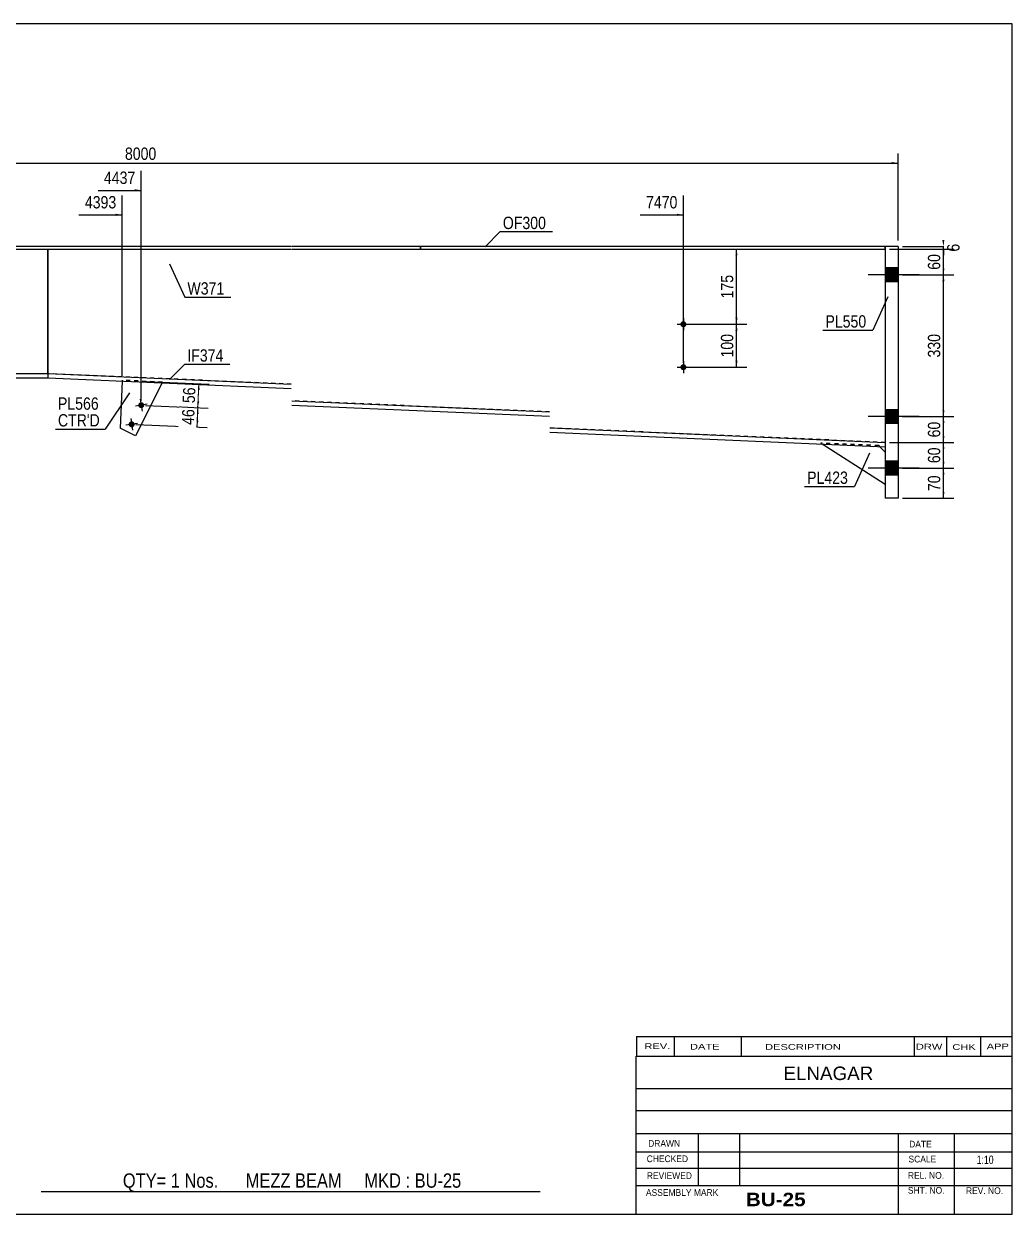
# Model space of a CAD drawing. Header units: millimetres. Extents: x -26 to 376, y -202 to 75.
# Drawn here: x 146.2 to 376.3, y -202.1 to 74.9 of the extents above; entities that cross this region are included whole.
import ezdxf

# ---------------------------------------------------------------- set-up
doc = ezdxf.new("R2010")
doc.units = ezdxf.units.MM
doc.linetypes.add('DXK_LINE_DOT1', pattern=[1.8814, 0.9407, -0.9407])
doc.styles.add('Arial', font='ARIAL.TTF', dxfattribs={"height": 0.2})
doc.styles.add('Arial Bold', font='ARIALBD.TTF', dxfattribs={"height": 0.2})
doc.styles.add('Arial Narrow', font='ARIALN.TTF', dxfattribs={"height": 0.2})

# ---------------------------------------------------------------- blocks, each defined once
blk = doc.blocks.new('Unknown-626980282-1210')
at = {"color": 5, "linetype": 'Continuous'}
for p, q in [((376.3, 74.91), (-23.7, 74.91)), ((-23.7, 74.91), (-23.7, -202.09)), ((376.3, -202.09), (376.3, 74.91)), ((-23.7, -202.09), (376.3, -202.09))]:
    blk.add_line(p, q, dxfattribs=at)
at = {"color": 174, "linetype": 'Continuous', "style": 'Arial'}
blk.add_text('Tekla structures', height=1.9102, rotation=90, dxfattribs=at).set_placement((-24.2, -201.59))
blk = doc.blocks.new('Part-626980282-1392 - 1231')
at = {"color": 2, "linetype": 'Continuous'}
for p, q in [((0, 23.1), (0, 22.5)), ((44.99, 23.1), (0, 23.1)), ((0, 22.5), (44.99, 22.5)), ((208.44, 23.1), (45.09, 23.1)), ((45.09, 22.5), (208.44, 22.5)), ((238.54, 23.1), (208.54, 23.1)), ((208.54, 22.5), (238.54, 22.5)), ((238.54, 22.5), (238.54, 23.1))]:
    blk.add_line(p, q, dxfattribs=at)
blk = doc.blocks.new('Part-626980282-1321 - 1231')
at = {"color": 2, "linetype": 'Continuous'}
blk.add_line((151.76, -6.5), (151.76, 22.5), dxfattribs=at)
at = {"color": 7, "linetype": 'DXK_LINE_DOT1'}
for p, q in [((151.76, 22.5), (208.44, 22.5)), ((208.54, 22.5), (268.54, 22.5)), ((268.64, 22.5), (346.73, 22.5)), ((346.73, 22.5), (346.73, -22.5)), ((208.44, -8.94), (151.76, -6.5)), ((268.54, -15.4), (208.54, -12.82)), ((346.73, -22.5), (268.64, -19.14))]:
    blk.add_line(p, q, dxfattribs=at)
blk = doc.blocks.new('Part-626980282-1272 - 1231')
at = {"color": 2, "linetype": 'Continuous'}
for p, q in [((151.76, -6.5), (151.72, -7.5)), ((151.72, -7.5), (208.44, -9.94)), ((151.76, -6.5), (208.44, -8.94)), ((208.54, -12.82), (268.54, -15.4)), ((208.54, -13.82), (268.54, -16.4)), ((268.64, -19.14), (346.73, -22.5)), ((268.64, -20.14), (346.69, -23.5)), ((346.73, -22.5), (346.69, -23.5))]:
    blk.add_line(p, q, dxfattribs=at)
blk = doc.blocks.new('Part-626980282-1294 - 1231')
at = {"color": 2, "linetype": 'Continuous'}
for p, q in [((101.76, -6.5), (101.76, -7.5)), ((101.76, -6.5), (151.76, -6.5)), ((101.76, -7.5), (151.76, -7.5)), ((151.76, -6.5), (151.76, -7.5))]:
    blk.add_line(p, q, dxfattribs=at)
blk = doc.blocks.new('Part-626980282-1387 - 1231')
at = {"color": 2, "linetype": 'Continuous'}
for p, q in [((101.76, 22.5), (101.76, -6.5)), ((151.76, 22.5), (151.76, -6.5))]:
    blk.add_line(p, q, dxfattribs=at)
at = {"color": 7, "linetype": 'DXK_LINE_DOT1'}
for p, q in [((101.76, 22.5), (151.76, 22.5)), ((101.76, -6.5), (151.76, -6.5))]:
    blk.add_line(p, q, dxfattribs=at)
blk = doc.blocks.new('Part-626980282-1365 - 1231')
at = {"color": 2, "linetype": 'Continuous'}
for p, q in [((238.54, 23.1), (238.54, 22.5)), ((268.54, 23.1), (238.54, 23.1)), ((238.54, 22.5), (268.54, 22.5)), ((346.73, 23.1), (268.64, 23.1)), ((268.64, 22.5), (346.73, 22.5)), ((346.73, 22.5), (346.73, 23.1))]:
    blk.add_line(p, q, dxfattribs=at)
blk = doc.blocks.new('Part-626980282-1458 - 1231')
at = {"color": 2, "linetype": 'Continuous'}
for p, q in [((169.06, -8.24), (168.59, -19.19)), ((178.34, -8.64), (172.17, -20.98)), ((172.17, -20.98), (168.59, -19.19))]:
    blk.add_line(p, q, dxfattribs=at)
at = {"color": 7, "linetype": 'DXK_LINE_DOT1'}
for p, q in [((169.07, -8.04), (169.06, -8.24)), ((178.44, -8.45), (169.07, -8.04)), ((178.44, -8.45), (178.34, -8.64))]:
    blk.add_line(p, q, dxfattribs=at)
blk = doc.blocks.new('Part-626980282-1460 - 1231')
at = {"color": 2, "linetype": 'Continuous'}
for p, q in [((349.73, 23.1), (346.73, 23.1)), ((346.73, 23.1), (346.73, -35.5)), ((349.73, 23.1), (349.73, -35.5)), ((349.73, -35.5), (346.73, -35.5))]:
    blk.add_line(p, q, dxfattribs=at)
blk = doc.blocks.new('Part-626980282-1463 - 1231')
at = {"color": 7, "linetype": 'DXK_LINE_DOT1'}
for p, q in [((345.23, -23.24), (331.75, -22.66)), ((332.08, -22.87), (331.75, -22.66)), ((345.23, -23.24), (345.43, -23.44)), ((346.73, -24.8), (346.73, -32.3))]:
    blk.add_line(p, q, dxfattribs=at)
at = {"color": 2, "linetype": 'Continuous'}
for p, q in [((346.73, -32.3), (332.08, -22.87)), ((346.73, -24.8), (345.43, -23.44))]:
    blk.add_line(p, q, dxfattribs=at)
blk = doc.blocks.new('Bolt-626980282-1474 - 1231')
at = {"linetype": 'Continuous'}
blk.add_hatch(color=3, dxfattribs=at).paths.add_polyline_path([(171.97, -18.19, -1), (170.58, -18.41, -1)])
at = {"color": 3, "linetype": 'Continuous'}
for p, q in [((172.66, -18.08), (169.89, -18.52)), ((171.05, -16.92), (171.49, -19.68))]:
    blk.add_line(p, q, dxfattribs=at)
blk = doc.blocks.new('Bolt-626980282-1475 - 1231')
at = {"linetype": 'Continuous'}
blk.add_hatch(color=3, dxfattribs=at).paths.add_polyline_path([(174.2, -13.72, -1), (172.82, -13.94, -1)])
at = {"color": 3, "linetype": 'Continuous'}
for p, q in [((174.89, -13.61), (172.13, -14.05)), ((173.29, -12.44), (173.73, -15.21))]:
    blk.add_line(p, q, dxfattribs=at)
blk = doc.blocks.new('Bolt-626980282-1478 - 1231')
at = {"linetype": 'Continuous'}
for points in [[(346.73, 18.1), (346.73, 14.9), (349.73, 14.9), (349.73, 18.1)], [(346.73, 18.1), (346.73, 14.9), (349.73, 14.9), (349.73, 18.1)], [(346.73, -14.9), (346.73, -18.1), (349.73, -18.1), (349.73, -14.9)], [(346.73, -14.9), (346.73, -18.1), (349.73, -18.1), (349.73, -14.9)], [(346.73, -26.9), (346.73, -30.1), (349.73, -30.1), (349.73, -26.9)], [(346.73, -26.9), (346.73, -30.1), (349.73, -30.1), (349.73, -26.9)]]:
    blk.add_hatch(color=3, dxfattribs=at).paths.add_polyline_path(points)
at = {"color": 3, "linetype": 'Continuous'}
for p, q in [((349.73, 18.1), (346.73, 18.1)), ((349.73, 18.1), (346.73, 18.1)), ((354.63, 16.5), (342.73, 16.5)), ((354.63, 16.5), (342.73, 16.5)), ((349.73, 14.9), (346.73, 14.9)), ((349.73, 14.9), (346.73, 14.9)), ((354.63, -16.5), (342.73, -16.5)), ((354.63, -16.5), (342.73, -16.5)), ((349.73, -14.9), (346.73, -14.9)), ((349.73, -14.9), (346.73, -14.9)), ((349.73, -18.1), (346.73, -18.1)), ((349.73, -18.1), (346.73, -18.1)), ((349.73, -26.9), (346.73, -26.9)), ((349.73, -26.9), (346.73, -26.9)), ((354.63, -28.5), (342.73, -28.5)), ((354.63, -28.5), (342.73, -28.5)), ((349.73, -30.1), (346.73, -30.1)), ((349.73, -30.1), (346.73, -30.1))]:
    blk.add_line(p, q, dxfattribs=at)
blk = doc.blocks.new('Bolt-626980282-2845 - 1231')
at = {"linetype": 'Continuous'}
for points in [[(299.73, 5.7), (299.88, 5.69), (300.02, 5.64), (300.14, 5.57), (300.25, 5.47), (300.34, 5.35), (300.4, 5.22), (300.43, 5.07), (300.43, 4.93), (300.4, 4.78), (300.34, 4.65), (300.25, 4.53), (300.14, 4.43), (300.02, 4.36), (299.88, 4.32), (299.73, 4.3), (299.59, 4.32), (299.45, 4.36), (299.32, 4.43), (299.21, 4.53), (299.13, 4.65), (299.07, 4.78), (299.04, 4.93), (299.04, 5.07), (299.07, 5.22), (299.13, 5.35), (299.21, 5.47), (299.32, 5.57), (299.45, 5.64), (299.59, 5.69)], [(299.73, -4.3), (299.88, -4.31), (300.02, -4.36), (300.14, -4.43), (300.25, -4.53), (300.34, -4.65), (300.4, -4.78), (300.43, -4.93), (300.43, -5.07), (300.4, -5.22), (300.34, -5.35), (300.25, -5.47), (300.14, -5.57), (300.02, -5.64), (299.88, -5.68), (299.73, -5.7), (299.59, -5.68), (299.45, -5.64), (299.32, -5.57), (299.21, -5.47), (299.13, -5.35), (299.07, -5.22), (299.04, -5.07), (299.04, -4.93), (299.07, -4.78), (299.13, -4.65), (299.21, -4.53), (299.32, -4.43), (299.45, -4.36), (299.59, -4.31)]]:
    blk.add_hatch(color=3, dxfattribs=at).paths.add_polyline_path(points)
at = {"color": 3, "linetype": 'Continuous'}
for p, q in [((299.73, 6.4), (299.73, 3.6)), ((298.33, 5), (301.13, 5)), ((298.33, -5), (301.13, -5)), ((299.73, -3.6), (299.73, -6.4))]:
    blk.add_line(p, q, dxfattribs=at)
blk = doc.blocks.new('StraightDimension-626980282-3147 - 1231')
at = {"linetype": 'Continuous'}
blk.add_hatch(color=7, dxfattribs=at).paths.add_polyline_path([(167.57, 30.71), (169.07, 30.46), (167.57, 30.21)])
at = {"color": 7, "linetype": 'Continuous'}
for p, q in [((169.07, -7.04), (169.07, 34.96)), ((159.01, 30.46), (169.07, 30.46))]:
    blk.add_line(p, q, dxfattribs=at)
at = {"color": 0}
blk.add_wipeout([(168.3, 31.36), (168.3, 35.56), (159.78, 35.56), (159.78, 31.36)], dxfattribs=at)
at = {"color": 3, "style": 'Arial Narrow'}
blk.add_text('4393', height=2.863, dxfattribs=at).set_placement((160.38, 31.96))
blk = doc.blocks.new('StraightDimension-626980282-3146 - 1231')
at = {"linetype": 'Continuous'}
blk.add_hatch(color=7, dxfattribs=at).paths.add_polyline_path([(172.01, 36.41), (173.51, 36.16), (172.01, 35.91)])
at = {"color": 7, "linetype": 'Continuous'}
for p, q in [((173.51, -12.83), (173.51, 40.66)), ((163.45, 36.16), (173.51, 36.16))]:
    blk.add_line(p, q, dxfattribs=at)
at = {"color": 0}
blk.add_wipeout([(172.74, 37.06), (172.74, 41.26), (164.22, 41.26), (164.22, 37.06)], dxfattribs=at)
at = {"color": 3, "style": 'Arial Narrow'}
blk.add_text('4437', height=2.863, dxfattribs=at).set_placement((164.82, 37.66))
blk = doc.blocks.new('StraightDimension-626980282-4078 - 1231')
at = {"linetype": 'Continuous'}
for points in [[(360.04, -24), (360.29, -22.5), (360.54, -24)], [(360.54, -27), (360.29, -28.5), (360.04, -27)]]:
    blk.add_hatch(color=7, dxfattribs=at).paths.add_polyline_path(points)
at = {"color": 7, "linetype": 'Continuous'}
for p, q in [((347.73, -22.5), (362.69, -22.5)), ((360.29, -28.5), (360.29, -22.5)), ((350.73, -28.5), (362.69, -28.5))]:
    blk.add_line(p, q, dxfattribs=at)
at = {"color": 0}
blk.add_wipeout([(360.14, -23.07), (355.94, -23.07), (355.94, -27.93), (360.14, -27.93)], dxfattribs=at)
at = {"color": 3, "style": 'Arial Narrow'}
blk.add_text('60', height=2.863, rotation=90.0002, dxfattribs=at).set_placement((359.54, -27.33))
blk = doc.blocks.new('StraightDimension-626980282-3233 - 1231')
at = {"linetype": 'Continuous'}
for points in [[(311.85, 3.5), (312.1, 5), (312.35, 3.5)], [(312.35, -3.5), (312.1, -5), (311.85, -3.5)]]:
    blk.add_hatch(color=7, dxfattribs=at).paths.add_polyline_path(points)
at = {"color": 7, "linetype": 'Continuous'}
for p, q in [((300.73, 5), (314.5, 5)), ((312.1, -5), (312.1, 5)), ((300.73, -5), (314.5, -5))]:
    blk.add_line(p, q, dxfattribs=at)
at = {"color": 0}
blk.add_wipeout([(311.95, 3.34), (307.75, 3.34), (307.75, -3.34), (311.95, -3.34)], dxfattribs=at)
at = {"color": 3, "style": 'Arial Narrow'}
blk.add_text('100', height=2.863, rotation=90.0002, dxfattribs=at).set_placement((311.35, -2.74))
blk = doc.blocks.new('StraightDimension-626980282-4077 - 1231')
at = {"linetype": 'Continuous'}
for points in [[(360.04, -18), (360.29, -16.5), (360.54, -18)], [(360.54, -21), (360.29, -22.5), (360.04, -21)]]:
    blk.add_hatch(color=7, dxfattribs=at).paths.add_polyline_path(points)
at = {"color": 7, "linetype": 'Continuous'}
for p, q in [((350.73, -16.5), (362.69, -16.5)), ((360.29, -22.5), (360.29, -16.5)), ((347.73, -22.5), (362.69, -22.5))]:
    blk.add_line(p, q, dxfattribs=at)
at = {"color": 0}
blk.add_wipeout([(360.14, -17.07), (355.94, -17.07), (355.94, -21.93), (360.14, -21.93)], dxfattribs=at)
at = {"color": 3, "style": 'Arial Narrow'}
blk.add_text('60', height=2.863, rotation=90.0002, dxfattribs=at).set_placement((359.54, -21.33))
blk = doc.blocks.new('StraightDimension-626980282-2676 - 1231')
at = {"linetype": 'Continuous'}
for points in [[(186.38, -15.88), (186.69, -14.39), (186.88, -15.9)], [(186.81, -17.47), (186.5, -18.95), (186.31, -17.44)]]:
    blk.add_hatch(color=7, dxfattribs=at).paths.add_polyline_path(points)
at = {"color": 7, "linetype": 'Continuous'}
for p, q in [((174.51, -13.87), (189.09, -14.5)), ((186.5, -18.95), (186.69, -14.39)), ((172.27, -18.34), (188.89, -19.06))]:
    blk.add_line(p, q, dxfattribs=at)
at = {"color": 0}
blk.add_wipeout([(186.55, -14.24), (182.35, -14.06), (182.14, -18.91), (186.34, -19.09)], dxfattribs=at)
at = {"color": 3, "style": 'Arial Narrow'}
blk.add_text('46', height=2.863, rotation=87.5365, dxfattribs=at).set_placement((185.77, -18.47))
blk = doc.blocks.new('StraightDimension-626980282-3232 - 1231')
at = {"linetype": 'Continuous'}
for points in [[(311.85, 21), (312.1, 22.5), (312.35, 21)], [(312.35, 6.5), (312.1, 5), (311.85, 6.5)]]:
    blk.add_hatch(color=7, dxfattribs=at).paths.add_polyline_path(points)
at = {"color": 7, "linetype": 'Continuous'}
for p, q in [((310.03, 22.5), (314.5, 22.5)), ((312.1, 5), (312.1, 22.5)), ((300.73, 5), (314.5, 5))]:
    blk.add_line(p, q, dxfattribs=at)
at = {"color": 0}
blk.add_wipeout([(311.95, 17.09), (307.75, 17.09), (307.75, 10.41), (311.95, 10.41)], dxfattribs=at)
at = {"color": 3, "style": 'Arial Narrow'}
blk.add_text('175', height=2.863, rotation=90.0002, dxfattribs=at).set_placement((311.35, 11.01))
blk = doc.blocks.new('StraightDimension-626980282-2323 - 1231')
at = {"linetype": 'Continuous'}
for points in [[(-1.5, 42.25), (-3, 42.5), (-1.5, 42.75)], [(348.23, 42.75), (349.73, 42.5), (348.23, 42.25)]]:
    blk.add_hatch(color=7, dxfattribs=at).paths.add_polyline_path(points)
at = {"color": 7, "linetype": 'Continuous'}
for p, q in [((-3, 24.5), (-3, 44.75)), ((349.73, 24.5), (349.73, 44.75)), ((-3, 42.5), (349.73, 42.5))]:
    blk.add_line(p, q, dxfattribs=at)
at = {"color": 0}
blk.add_wipeout([(177.62, 42.65), (177.62, 46.85), (169.11, 46.85), (169.11, 42.65)], dxfattribs=at)
at = {"color": 3, "style": 'Arial Narrow'}
blk.add_text('8000', height=2.863, dxfattribs=at).set_placement((169.71, 43.25))
blk = doc.blocks.new('StraightDimension-626980282-2675 - 1231')
at = {"linetype": 'Continuous'}
for points in [[(186.62, -10.3), (186.93, -8.81), (187.12, -10.32)], [(187.01, -12.91), (186.69, -14.39), (186.51, -12.88)]]:
    blk.add_hatch(color=7, dxfattribs=at).paths.add_polyline_path(points)
at = {"color": 7, "linetype": 'Continuous'}
for p, q in [((174.75, -8.29), (189.33, -8.92)), ((186.69, -14.39), (186.93, -8.81)), ((174.51, -13.87), (189.09, -14.5))]:
    blk.add_line(p, q, dxfattribs=at)
at = {"color": 0}
blk.add_wipeout([(186.77, -9.17), (182.57, -8.99), (182.36, -13.84), (186.56, -14.02)], dxfattribs=at)
at = {"color": 3, "style": 'Arial Narrow'}
blk.add_text('56', height=2.863, rotation=87.5365, dxfattribs=at).set_placement((185.98, -13.4))
blk = doc.blocks.new('StraightDimension-626980282-3145 - 1231')
at = {"linetype": 'Continuous'}
blk.add_hatch(color=7, dxfattribs=at).paths.add_polyline_path([(298.23, 30.71), (299.73, 30.46), (298.23, 30.21)])
at = {"color": 7, "linetype": 'Continuous'}
for p, q in [((299.73, -4), (299.73, 34.96)), ((289.67, 30.46), (299.73, 30.46))]:
    blk.add_line(p, q, dxfattribs=at)
at = {"color": 0}
blk.add_wipeout([(298.96, 31.36), (298.96, 35.56), (290.45, 35.56), (290.45, 31.36)], dxfattribs=at)
at = {"color": 3, "style": 'Arial Narrow'}
blk.add_text('7470', height=2.863, dxfattribs=at).set_placement((291.05, 31.96))
blk = doc.blocks.new('StraightDimension-626980282-4074 - 1231')
at = {"linetype": 'Continuous'}
for points in [[(360.54, 24.6), (360.29, 23.1), (360.04, 24.6)], [(360.04, 21), (360.29, 22.5), (360.54, 21)]]:
    blk.add_hatch(color=7, dxfattribs=at).paths.add_polyline_path(points)
at = {"color": 7, "linetype": 'Continuous'}
for p, q in [((347.73, 22.5), (362.54, 22.5)), ((350.73, 23.1), (362.54, 23.1)), ((360.29, 22.5), (360.29, 23.1))]:
    blk.add_line(p, q, dxfattribs=at)
at = {"color": 0}
blk.add_wipeout([(364.64, 24.31), (360.44, 24.31), (360.44, 21.29), (364.64, 21.29)], dxfattribs=at)
at = {"color": 3, "style": 'Arial Narrow'}
blk.add_text('6', height=2.86, rotation=90.0002, dxfattribs=at).set_placement((364.04, 21.89))
blk = doc.blocks.new('StraightDimension-626980282-4075 - 1231')
at = {"linetype": 'Continuous'}
for points in [[(360.04, 21), (360.29, 22.5), (360.54, 21)], [(360.54, 18), (360.29, 16.5), (360.04, 18)]]:
    blk.add_hatch(color=7, dxfattribs=at).paths.add_polyline_path(points)
at = {"color": 7, "linetype": 'Continuous'}
for p, q in [((347.73, 22.5), (362.69, 22.5)), ((360.29, 16.5), (360.29, 22.5)), ((350.73, 16.5), (362.69, 16.5))]:
    blk.add_line(p, q, dxfattribs=at)
at = {"color": 0}
blk.add_wipeout([(360.14, 21.93), (355.94, 21.93), (355.94, 17.07), (360.14, 17.07)], dxfattribs=at)
at = {"color": 3, "style": 'Arial Narrow'}
blk.add_text('60', height=2.863, rotation=90.0002, dxfattribs=at).set_placement((359.54, 17.67))
blk = doc.blocks.new('StraightDimension-626980282-4076 - 1231')
at = {"linetype": 'Continuous'}
for points in [[(360.04, 15), (360.29, 16.5), (360.54, 15)], [(360.54, -15), (360.29, -16.5), (360.04, -15)]]:
    blk.add_hatch(color=7, dxfattribs=at).paths.add_polyline_path(points)
at = {"color": 7, "linetype": 'Continuous'}
for p, q in [((350.73, 16.5), (362.69, 16.5)), ((360.29, -16.5), (360.29, 16.5)), ((350.73, -16.5), (362.69, -16.5))]:
    blk.add_line(p, q, dxfattribs=at)
at = {"color": 0}
blk.add_wipeout([(360.14, 3.34), (355.94, 3.34), (355.94, -3.34), (360.14, -3.34)], dxfattribs=at)
at = {"color": 3, "style": 'Arial Narrow'}
blk.add_text('330', height=2.863, rotation=90.0002, dxfattribs=at).set_placement((359.54, -2.74))
blk = doc.blocks.new('StraightDimension-626980282-4079 - 1231')
at = {"linetype": 'Continuous'}
for points in [[(360.04, -30), (360.29, -28.5), (360.54, -30)], [(360.54, -34), (360.29, -35.5), (360.04, -34)]]:
    blk.add_hatch(color=7, dxfattribs=at).paths.add_polyline_path(points)
at = {"color": 7, "linetype": 'Continuous'}
for p, q in [((350.73, -28.5), (362.69, -28.5)), ((360.29, -35.5), (360.29, -28.5)), ((350.73, -35.5), (362.69, -35.5))]:
    blk.add_line(p, q, dxfattribs=at)
at = {"color": 0}
blk.add_wipeout([(360.14, -29.57), (355.94, -29.57), (355.94, -34.43), (360.14, -34.43)], dxfattribs=at)
at = {"color": 3, "style": 'Arial Narrow'}
blk.add_text('70', height=2.863, rotation=90.0002, dxfattribs=at).set_placement((359.54, -33.83))
blk = doc.blocks.new('CBS_REVISION-626980282-4222')
at = {"color": 7, "linetype": 'Continuous'}
for p, q in [((288.8, -160.71), (376.3, -160.71)), ((288.8, -160.71), (288.8, -165.34)), ((297.59, -160.71), (297.59, -165.34)), ((313.19, -160.71), (313.19, -165.28)), ((353.44, -160.71), (353.44, -165.34)), ((360.99, -160.71), (360.99, -165.34)), ((368.93, -160.71), (368.93, -165.34)), ((288.8, -165.34), (376.29, -165.34))]:
    blk.add_line(p, q, dxfattribs=at)
at = {"color": 7, "style": 'Arial Narrow', "width": 1.7}
for s, height, p in [('REV.', 1.326, (290.66, -163.66)), ('DATE', 1.326, (301.28, -163.78)), ('DESCRIPTION', 1.3257, (318.76, -163.83)), ('DRW', 1.326, (353.87, -163.77)), ('CHK', 1.326, (362.36, -163.86)), ('APP', 1.326, (370.36, -163.71))]:
    blk.add_text(s, height=height, dxfattribs=at).set_placement(p)
blk = doc.blocks.new('CBS_CALLOFF-626980282-4220')
at = {"color": 7, "linetype": 'Continuous'}
blk.add_line((150.18, -196.82), (266.41, -196.84), dxfattribs=at)
at = {"color": 3, "linetype": 'Continuous', "style": 'Arial Narrow'}
blk.add_text('QTY= 1 Nos.      MEZZ BEAM     MKD : BU-25', height=3.3405, dxfattribs=at).set_placement((169.22, -195.93))
blk = doc.blocks.new('CBS_NAME_BLOG-626980282-4221')
at = {"color": 7, "linetype": 'Continuous'}
for p, q in [((288.71, -165.34), (376.23, -165.34)), ((288.71, -202.05), (288.71, -165.34)), ((288.71, -172.88), (376.23, -172.88)), ((288.79, -177.93), (376.3, -177.93)), ((288.71, -183.3), (376.23, -183.3)), ((303.24, -195.41), (303.24, -183.31)), ((312.92, -195.38), (312.92, -183.31)), ((349.84, -202.05), (349.84, -183.32)), ((362.89, -202.05), (362.89, -183.31)), ((288.72, -187.6), (376.3, -187.58)), ((288.71, -191.35), (376.23, -191.35)), ((288.71, -195.39), (376.23, -195.39)), ((288.71, -202.09), (376.3, -202.09))]:
    blk.add_line(p, q, dxfattribs=at)
at = {"color": 3, "linetype": 'Continuous', "style": 'Arial'}
blk.add_text('ELNAGAR', height=3.133, dxfattribs=at).set_placement((323.04, -170.87))
at = {"color": 3, "linetype": 'Continuous'}
for s, height, style, width, p in [('DRAWN', 1.566, 'Arial', 0.9, (291.54, -186.41)), ('DATE', 1.566, 'Arial', 0.9, (352.31, -186.57)), ('CHECKED', 1.566, 'Arial', 0.9, (291.2, -189.98)), ('SCALE', 1.566, 'Arial', 0.9, (352.16, -190.05)), ('1:10', 1.957, 'Arial Narrow', 0.9, (368.04, -190.41)), ('REVIEWED', 1.566, 'Arial', 0.9, (291.23, -193.9)), ('REL. NO.', 1.566, 'Arial', 0.9, (352.02, -193.85)), ('ASSEMBLY MARK', 1.5663, 'Arial', 0.9, (291.02, -197.83)), ('SHT. NO.', 1.566, 'Arial', 0.9, (352.01, -197.32)), ('REV. NO.', 1.566, 'Arial', 0.9, (365.54, -197.41)), ('BU-25', 3.131, 'Arial Bold', 1.1, (314.29, -200.23))]:
    blk.add_text(s, height=height, dxfattribs=dict(at, style=style, width=width)).set_placement(p)
blk = doc.blocks.new('Mark-626980282-2764 - 1231')
at = {"color": 7, "linetype": 'Continuous'}
blk.add_line((347.36, 11.35), (343.83, 3.62), dxfattribs=at)
at = {"color": 0}
blk.add_wipeout([(342.33, 4.22), (342.33, 7.22), (332.82, 7.22), (332.82, 4.22)], dxfattribs=at)
blk.add_wipeout([(342.33, 4.22), (342.33, 7.22), (332.82, 7.22), (332.82, 4.22)], dxfattribs=at)
at = {"color": 7, "linetype": 'Continuous'}
blk.add_line((332.22, 3.62), (343.83, 3.62), dxfattribs=at)
at = {"color": 3, "style": 'Arial Narrow'}
blk.add_text('PL550', height=2.863, dxfattribs=at).set_placement((332.82, 4.22))
blk = doc.blocks.new('Mark-626980282-2767 - 1231')
at = {"color": 7, "linetype": 'Continuous'}
blk.add_line((343.1, -25), (339.56, -32.74), dxfattribs=at)
at = {"color": 0}
blk.add_wipeout([(338.06, -32.14), (338.06, -29.14), (328.56, -29.14), (328.56, -32.14)], dxfattribs=at)
blk.add_wipeout([(338.06, -32.14), (338.06, -29.14), (328.56, -29.14), (328.56, -32.14)], dxfattribs=at)
at = {"color": 7, "linetype": 'Continuous'}
blk.add_line((327.96, -32.74), (339.56, -32.74), dxfattribs=at)
at = {"color": 3, "style": 'Arial Narrow'}
blk.add_text('PL423', height=2.863, dxfattribs=at).set_placement((328.56, -32.14))
blk = doc.blocks.new('Mark-626980282-2734 - 1231')
at = {"color": 0}
blk.add_wipeout([(192.64, -3.7), (192.64, -0.7), (184.24, -0.7), (184.24, -3.7)], dxfattribs=at)
blk.add_wipeout([(192.64, -3.7), (192.64, -0.7), (184.24, -0.7), (184.24, -3.7)], dxfattribs=at)
at = {"color": 7, "linetype": 'Continuous'}
for p, q in [((180.1, -7.84), (183.64, -4.3)), ((183.64, -4.3), (194.14, -4.3))]:
    blk.add_line(p, q, dxfattribs=at)
at = {"color": 3, "style": 'Arial Narrow'}
blk.add_text('IF374', height=2.863, dxfattribs=at).set_placement((184.24, -3.7))
blk = doc.blocks.new('Mark-626980282-2743 - 1231')
at = {"color": 0}
blk.add_wipeout([(192.85, 11.9), (192.85, 14.9), (184.26, 14.9), (184.26, 11.9)], dxfattribs=at)
blk.add_wipeout([(192.85, 11.9), (192.85, 14.9), (184.26, 14.9), (184.26, 11.9)], dxfattribs=at)
at = {"color": 7, "linetype": 'Continuous'}
for p, q in [((180.12, 19.03), (183.66, 11.3)), ((183.66, 11.3), (194.35, 11.3))]:
    blk.add_line(p, q, dxfattribs=at)
at = {"color": 3, "style": 'Arial Narrow'}
blk.add_text('W371', height=2.863, dxfattribs=at).set_placement((184.26, 11.9))
blk = doc.blocks.new('Mark-626980282-2749 - 1231')
at = {"color": 0}
blk.add_wipeout([(267.74, 27.15), (267.74, 30.15), (257.7, 30.15), (257.7, 27.15)], dxfattribs=at)
blk.add_wipeout([(267.74, 27.15), (267.74, 30.15), (257.7, 30.15), (257.7, 27.15)], dxfattribs=at)
at = {"color": 7, "linetype": 'Continuous'}
for p, q in [((253.56, 23.01), (257.1, 26.55)), ((257.1, 26.55), (269.24, 26.55))]:
    blk.add_line(p, q, dxfattribs=at)
at = {"color": 3, "style": 'Arial Narrow'}
blk.add_text('OF300', height=2.863, dxfattribs=at).set_placement((257.7, 27.15))
blk = doc.blocks.new('Mark-626980282-2758 - 1231')
at = {"color": 0}
blk.add_wipeout([(163.61, -14.89), (163.61, -11.89), (154.11, -11.89), (154.11, -14.89)], dxfattribs=at)
blk.add_wipeout([(163.61, -14.89), (163.61, -11.89), (154.11, -11.89), (154.11, -14.89)], dxfattribs=at)
blk.add_wipeout([(163.87, -18.79), (163.87, -15.79), (154.11, -15.79), (154.11, -18.79)], dxfattribs=at)
blk.add_wipeout([(163.87, -18.79), (163.87, -15.79), (154.11, -15.79), (154.11, -18.79)], dxfattribs=at)
at = {"color": 7, "linetype": 'Continuous'}
for p in [(170.79, -10.93), (153.51, -19.39)]:
    blk.add_line(p, (165.11, -19.39), dxfattribs=at)
at = {"color": 3, "style": 'Arial Narrow'}
blk.add_text('PL566', height=2.863, dxfattribs=at).set_placement((154.11, -14.89))
at = {"color": 1, "style": 'Arial Narrow'}
blk.add_text("CTR'D", height=2.863, dxfattribs=at).set_placement((154.11, -18.79))

msp = doc.modelspace()

# ---------------------------------------------------------------- block references
for name in ['Unknown-626980282-1210', 'Part-626980282-1392 - 1231', 'Part-626980282-1387 - 1231', 'Part-626980282-1321 - 1231', 'Part-626980282-1365 - 1231', 'Part-626980282-1460 - 1231', 'Bolt-626980282-1478 - 1231', 'Bolt-626980282-2845 - 1231', 'Part-626980282-1294 - 1231', 'Part-626980282-1272 - 1231', 'Part-626980282-1458 - 1231', 'Bolt-626980282-1475 - 1231', 'Bolt-626980282-1474 - 1231', 'Part-626980282-1463 - 1231', 'CBS_REVISION-626980282-4222', 'CBS_NAME_BLOG-626980282-4221', 'CBS_CALLOFF-626980282-4220']:
    msp.add_blockref(name, (0, 0))

# ---------------------------------------------------------------- next in the draw order: block references
for name in ['StraightDimension-626980282-3147 - 1231', 'Mark-626980282-2743 - 1231', 'Mark-626980282-2764 - 1231', 'StraightDimension-626980282-3233 - 1231', 'StraightDimension-626980282-4078 - 1231', 'Mark-626980282-2767 - 1231']:
    msp.add_blockref(name, (0, 0))

# ---------------------------------------------------------------- next in the draw order: block references
for name in ['StraightDimension-626980282-3146 - 1231', 'StraightDimension-626980282-3232 - 1231', 'StraightDimension-626980282-4077 - 1231', 'StraightDimension-626980282-4079 - 1231']:
    msp.add_blockref(name, (0, 0))

# ---------------------------------------------------------------- next in the draw order: block references
for name in ['StraightDimension-626980282-2323 - 1231', 'Mark-626980282-2758 - 1231', 'StraightDimension-626980282-2676 - 1231']:
    msp.add_blockref(name, (0, 0))

# ---------------------------------------------------------------- next in the draw order: block references
for name in ['StraightDimension-626980282-3145 - 1231', 'Mark-626980282-2749 - 1231', 'StraightDimension-626980282-4074 - 1231', 'StraightDimension-626980282-2675 - 1231']:
    msp.add_blockref(name, (0, 0))

# ---------------------------------------------------------------- next in the draw order: block references
for name in ['StraightDimension-626980282-4075 - 1231', 'Mark-626980282-2734 - 1231']:
    msp.add_blockref(name, (0, 0))

# ---------------------------------------------------------------- next in the draw order: block references
msp.add_blockref('StraightDimension-626980282-4076 - 1231', (0, 0))

doc.saveas('drawing.dxf')
